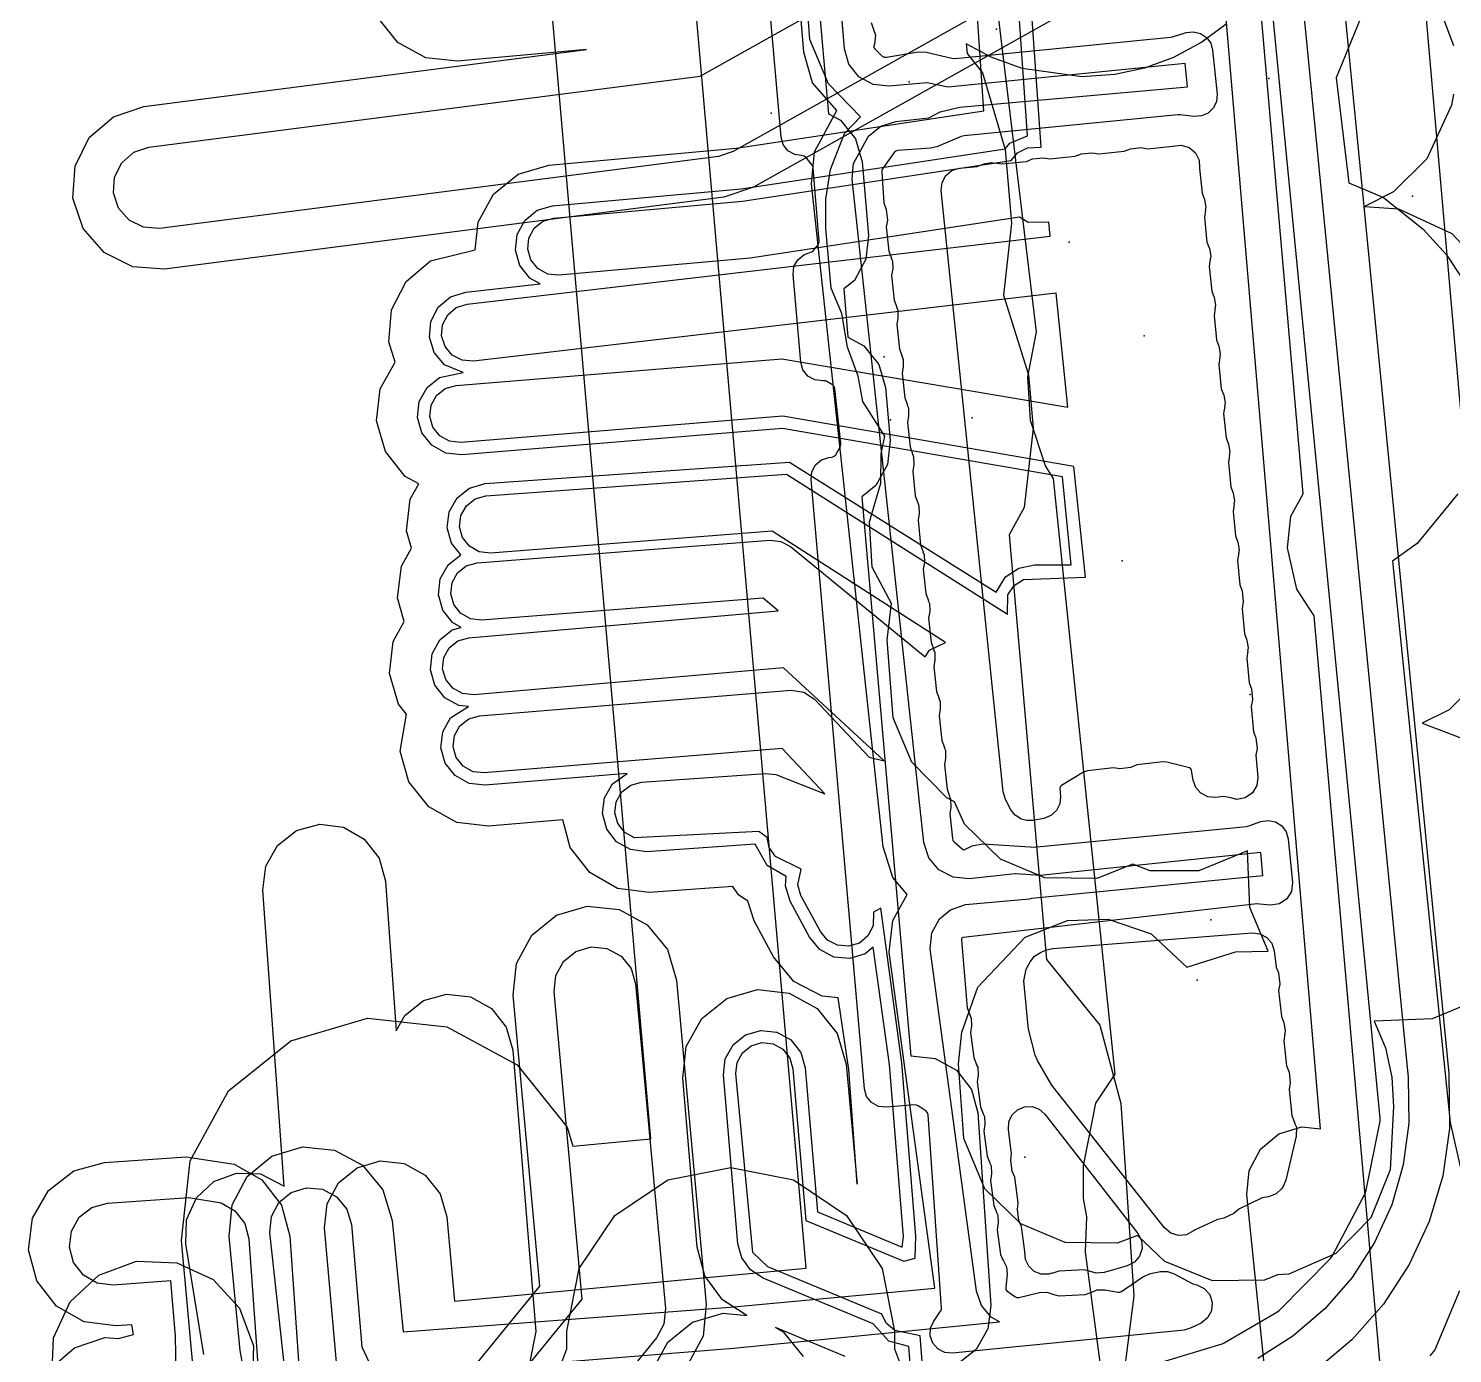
# Model space of a CAD drawing. Header units: metres. Extents: x 3158 to 3711, y 9867 to 11440.
# Drawn here: x 3215.49 to 3250.23, y 10026.79 to 10059.12 of the extents above; entities that cross this region are included whole.
import ezdxf

# ---------------------------------------------------------------- set-up
doc = ezdxf.new("R2010")
doc.units = ezdxf.units.M
for name, color, linetype in [('AI_GREENING_EXCLUSIONS', 1, 'Continuous'), ('AI_GREENING_LAWN', 82, 'Continuous'), ('AI_GREENING_REJECTED', 6, 'Continuous')]:
    doc.layers.add(name, color=color, linetype=linetype)

msp = doc.modelspace()

# ---------------------------------------------------------------- linework, layer by layer
at = {"layer": 'AI_GREENING_EXCLUSIONS'}
for points in [[(3244.461, 10117.074), (3244.683, 10114.754), (3244.513, 10113.728), (3244.163, 10113.037), (3243.832, 10112.633), (3242.497, 10111.613), (3250.146, 10033.618), (3250.161, 10032.281), (3249.994, 10031.122), (3249.664, 10030.011), (3249.179, 10028.963), (3248.548, 10027.995), (3247.779, 10027.124), (3246.882, 10026.366)], [(3243.475, 10116.911), (3243.684, 10114.788), (3243.557, 10114.02), (3243.313, 10113.564), (3242.956, 10113.182), (3241.445, 10112.09), (3249.151, 10033.52), (3249.169, 10032.405), (3249.031, 10031.389), (3248.749, 10030.414), (3248.332, 10029.494), (3247.786, 10028.643), (3247.12, 10027.876), (3246.34, 10027.207), (3245.48, 10026.663)], [(3248.618, 10024.84), (3246.854, 10044.789), (3246.433, 10045.439), (3246.206, 10046.445), (3246.29, 10047.221), (3246.591, 10047.77), (3244.61, 10070.398), (3244.192, 10071.05), (3243.969, 10072.058), (3244.057, 10072.833), (3244.36, 10073.381), (3242.689, 10093.314), (3242.271, 10093.966), (3242.048, 10094.974), (3242.136, 10095.749), (3242.439, 10096.297), (3241.072, 10112.222), (3241.096, 10113.002), (3241.305, 10113.467), (3240.44, 10113.545), (3239.756, 10113.92), (3239.268, 10114.529), (3239.05, 10115.278)], [(3256.468, 10112.802), (3248.652, 10112.472), (3247.027, 10112.47), (3246.748, 10111.789), (3246.332, 10111.196), (3245.943, 10110.83), (3245.85, 10110.262), (3245.851, 10109.51), (3245.422, 10108.593), (3246.425, 10096.627), (3246.813, 10096.141), (3247.028, 10095.391), (3246.949, 10094.337), (3246.671, 10093.703), (3248.346, 10073.711), (3248.734, 10073.225), (3248.949, 10072.475), (3248.87, 10071.421), (3248.592, 10070.787), (3250.575, 10048.119)], [(3223.03, 10026.296), (3222.711, 10029.857), (3222.774, 10030.439), (3223.054, 10030.953), (3223.51, 10031.32), (3224.071, 10031.485), (3224.653, 10031.422), (3225.167, 10031.142), (3225.534, 10030.686), (3225.699, 10030.125), (3225.884, 10028.064), (3234.46, 10028.867), (3229.462, 10085.993)], [(3219.544, 10025.984), (3219.225, 10029.545), (3219.433, 10031.485), (3220.368, 10033.197), (3221.887, 10034.421), (3223.759, 10034.971), (3225.699, 10034.763), (3227.411, 10033.828), (3228.635, 10032.309), (3228.77, 10031.849), (3230.67, 10032.027), (3225.976, 10085.688)], [(3255.073, 10076.692), (3246.527, 10076.34), (3245.693, 10075.818), (3245.49, 10066.546), (3245.895, 10065.263), (3246.936, 10064.567), (3247.804, 10063.27), (3248.108, 10061.739), (3248.108, 10060.933), (3247.977, 10060.274), (3247.977, 10059.349), (3247.395, 10057.918), (3247.705, 10055.356), (3248.553, 10054.995), (3249.52, 10054.227), (3250.084, 10053.601), (3250.482, 10052.998)], [(3224.325, 10026.245), (3232.694, 10026.921), (3239.177, 10027.561), (3238.974, 10027.673), (3238.738, 10027.958), (3238.621, 10028.309), (3237.488, 10036.666), (3237.531, 10037.054), (3237.719, 10037.396), (3237.981, 10037.617), (3238.35, 10037.744), (3239.912, 10037.88), (3239.968, 10037.903), (3239.968, 10037.903), (3245.606, 10038.45), (3245.554, 10039.01), (3240.174, 10038.45), (3239.583, 10038.49), (3239.564, 10038.496), (3238.439, 10038.373), (3238.05, 10038.408), (3237.704, 10038.588), (3237.453, 10038.887), (3237.336, 10039.26), (3235.588, 10055.442), (3235.622, 10055.831), (3235.981, 10056.492), (3236.281, 10056.741), (3236.654, 10056.856), (3237.453, 10056.939), (3237.73, 10057.088), (3238.211, 10057.199), (3243.766, 10057.703), (3243.71, 10058.266), (3237.927, 10057.693), (3237.419, 10057.794), (3236.483, 10057.713), (3236.094, 10057.756), (3235.751, 10057.945), (3235.507, 10058.251), (3235.4, 10058.627), (3233.995, 10075.673)], [(3220.83, 10025.871), (3220.655, 10026.862), (3220.382, 10029.642), (3220.458, 10030.419), (3220.826, 10031.107), (3221.429, 10031.602), (3222.176, 10031.829), (3222.953, 10031.752), (3223.641, 10031.384), (3224.136, 10030.781), (3224.362, 10030.034), (3224.63, 10027.312), (3232.612, 10027.918), (3237.602, 10028.385), (3236.492, 10036.579), (3236.577, 10037.355), (3236.924, 10037.992), (3236.576, 10038.407), (3236.342, 10039.153), (3234.594, 10055.335), (3234.663, 10056.112), (3235.208, 10057.125), (3234.619, 10057.793), (3234.403, 10058.545), (3232.999, 10075.59)], [(3237.443, 10024.713), (3237.245, 10027.221), (3236.626, 10027.352), (3236.419, 10027.53), (3236.31, 10027.749), (3233.527, 10028.906), (3233.166, 10029.249), (3232.746, 10033.617), (3232.776, 10033.888), (3232.908, 10034.127), (3233.122, 10034.298), (3233.384, 10034.374), (3233.655, 10034.343), (3233.895, 10034.212), (3234.065, 10033.998), (3234.141, 10033.736), (3234.458, 10030.035), (3236.847, 10029.041), (3237.121, 10029.114), (3237.138, 10029.65), (3236.797, 10033.881), (3236.281, 10037.654), (3236.104, 10037.558), (3236.099, 10037.22), (3235.971, 10036.979), (3235.761, 10036.804), (3235.5, 10036.724), (3235.228, 10036.749), (3234.986, 10036.877), (3234.812, 10037.087), (3234.336, 10037.967), (3234.256, 10038.228), (3234.34, 10038.611), (3233.718, 10038.913), (3233.562, 10039.137), (3233.51, 10039.376), (3233.31, 10039.527), (3230.273, 10039.368), (3230.036, 10039.504), (3229.869, 10039.72), (3229.797, 10039.983), (3229.831, 10040.254), (3229.967, 10040.491), (3230.183, 10040.658), (3230.446, 10040.73), (3233.473, 10040.942), (3233.721, 10040.915), (3234.916, 10040.448), (3233.876, 10041.551), (3226.606, 10040.955), (3226.335, 10040.986), (3226.096, 10041.119), (3225.926, 10041.333), (3225.851, 10041.596), (3225.882, 10041.867), (3226.015, 10042.106), (3226.229, 10042.275), (3226.492, 10042.35), (3234.097, 10042.974), (3234.405, 10042.929), (3234.664, 10042.756), (3235.999, 10041.34), (3236.363, 10041.249), (3233.913, 10043.522), (3226.352, 10042.861), (3226.081, 10042.891), (3225.841, 10043.022), (3225.67, 10043.235), (3225.594, 10043.497), (3225.624, 10043.769), (3225.755, 10044.008), (3225.968, 10044.179), (3226.23, 10044.256), (3233.78, 10044.915), (3233.411, 10045.217), (3226.542, 10044.685), (3226.271, 10044.717), (3226.033, 10044.851), (3225.864, 10045.066), (3225.79, 10045.329), (3225.823, 10045.6), (3225.956, 10045.838), (3226.171, 10046.007), (3226.434, 10046.081), (3233.583, 10046.634), (3233.847, 10046.604), (3234.081, 10046.478), (3237.367, 10043.789), (3237.476, 10043.952), (3237.863, 10044.136), (3233.632, 10046.853), (3226.759, 10046.32), (3226.488, 10046.352), (3226.25, 10046.486), (3226.081, 10046.701), (3226.007, 10046.964), (3226.04, 10047.235), (3226.174, 10047.473), (3226.388, 10047.642), (3226.651, 10047.716), (3233.983, 10048.247), (3239.372, 10044.83), (3239.385, 10045.3), (3239.537, 10045.527), (3239.764, 10045.678), (3241.276, 10045.732), (3240.992, 10048.436), (3233.897, 10049.662), (3226.034, 10049.017), (3225.763, 10049.048), (3225.524, 10049.181), (3225.354, 10049.395), (3225.279, 10049.657), (3225.311, 10049.929), (3225.443, 10050.168), (3225.657, 10050.337), (3225.92, 10050.412), (3233.871, 10051.064), (3240.844, 10049.883), (3240.559, 10052.66), (3226.343, 10051.002), (3226.071, 10051.025), (3225.829, 10051.151), (3225.653, 10051.36), (3225.57, 10051.62), (3225.594, 10051.892), (3225.719, 10052.135), (3225.928, 10052.311), (3226.189, 10052.393), (3240.417, 10054.053), (3240.381, 10054.397), (3239.878, 10054.389), (3239.671, 10054.519), (3233.101, 10053.522), (3228.428, 10053.102), (3228.157, 10053.131), (3227.917, 10053.262), (3227.746, 10053.475), (3227.669, 10053.737), (3227.698, 10054.009), (3227.829, 10054.248), (3228.041, 10054.42), (3228.303, 10054.497), (3232.913, 10054.909), (3239.461, 10055.903), (3239.62, 10056.088), (3239.864, 10056.212), (3240.194, 10056.226), (3239.308, 10068.842)], [(3237.147, 10024.665), (3236.965, 10026.954), (3236.478, 10027.091), (3236.1, 10027.511), (3233.412, 10028.629), (3233.109, 10028.826), (3232.895, 10029.118), (3232.8, 10029.467), (3232.447, 10033.591), (3232.491, 10033.979), (3232.679, 10034.321), (3232.984, 10034.564), (3233.358, 10034.673), (3233.746, 10034.629), (3234.088, 10034.441), (3234.332, 10034.136), (3234.44, 10033.761), (3234.741, 10030.243), (3236.805, 10029.384), (3236.839, 10029.632), (3236.499, 10033.844), (3236.097, 10036.701), (3235.903, 10036.54), (3235.53, 10036.425), (3235.142, 10036.462), (3234.797, 10036.644), (3234.548, 10036.945), (3234.073, 10037.824), (3233.958, 10038.197), (3233.979, 10038.431), (3233.51, 10038.697), (3233.219, 10039.22), (3230.565, 10039.034), (3230.178, 10039.084), (3229.839, 10039.277), (3229.6, 10039.586), (3229.497, 10039.962), (3229.547, 10040.349), (3229.74, 10040.688), (3230.097, 10040.94), (3226.63, 10040.656), (3226.243, 10040.701), (3225.902, 10040.89), (3225.659, 10041.196), (3225.552, 10041.571), (3225.597, 10041.959), (3225.786, 10042.3), (3226.221, 10042.579), (3225.99, 10042.605), (3225.648, 10042.792), (3225.404, 10043.097), (3225.295, 10043.471), (3225.337, 10043.859), (3225.525, 10044.201), (3225.829, 10044.445), (3226.043, 10044.508), (3225.838, 10044.623), (3225.597, 10044.93), (3225.491, 10045.305), (3225.537, 10045.693), (3225.728, 10046.033), (3226.041, 10046.276), (3225.814, 10046.565), (3225.708, 10046.941), (3225.755, 10047.328), (3225.946, 10047.668), (3226.252, 10047.909), (3226.628, 10048.015), (3234.056, 10048.538), (3239.098, 10045.363), (3239.325, 10045.739), (3239.649, 10045.956), (3240.032, 10046.032), (3240.929, 10046.032), (3240.717, 10048.179), (3233.884, 10049.36), (3226.059, 10048.718), (3225.671, 10048.763), (3225.33, 10048.952), (3225.087, 10049.258), (3224.98, 10049.633), (3225.025, 10050.021), (3225.214, 10050.362), (3225.52, 10050.604), (3226.097, 10050.728), (3225.641, 10050.917), (3225.39, 10051.215), (3225.272, 10051.587), (3225.306, 10051.976), (3225.485, 10052.322), (3225.784, 10052.574), (3226.156, 10052.692), (3227.977, 10052.894), (3227.725, 10053.032), (3227.48, 10053.336), (3227.37, 10053.71), (3227.412, 10054.098), (3227.599, 10054.441), (3227.902, 10054.686), (3228.277, 10054.795), (3232.877, 10055.207), (3239.315, 10056.184), (3239.435, 10056.324), (3239.863, 10056.507), (3239.022, 10068.627)], [(3230.713, 10026.377), (3231.086, 10027.063), (3231.693, 10027.553), (3232.441, 10027.774), (3233.018, 10027.713), (3232.421, 10028.1), (3231.995, 10028.684), (3231.804, 10029.382), (3231.451, 10033.506), (3231.537, 10034.281), (3231.914, 10034.965), (3232.524, 10035.452), (3233.273, 10035.669), (3234.049, 10035.583), (3234.732, 10035.206), (3235.22, 10034.596), (3235.436, 10033.847), (3235.71, 10030.923), (3235.507, 10033.722), (3235.241, 10035.467), (3234.856, 10035.504), (3234.166, 10035.868), (3233.668, 10036.469), (3233.193, 10037.349), (3233.044, 10037.83), (3232.815, 10037.977), (3232.675, 10038.18), (3230.635, 10038.037), (3229.861, 10038.135), (3229.183, 10038.522), (3228.705, 10039.139), (3228.523, 10039.808), (3226.712, 10039.659), (3225.937, 10039.749), (3225.255, 10040.128), (3224.77, 10040.739), (3224.555, 10041.489), (3224.714, 10042.389), (3224.517, 10042.635), (3224.299, 10043.384), (3224.384, 10044.16), (3224.655, 10044.654), (3224.494, 10045.228), (3224.587, 10046.003), (3224.831, 10046.438), (3224.711, 10046.863), (3224.804, 10047.638), (3225.011, 10048.007), (3224.683, 10048.19), (3224.198, 10048.801), (3223.984, 10049.551), (3224.073, 10050.326), (3224.436, 10050.98), (3224.278, 10051.477), (3224.345, 10052.254), (3224.704, 10052.947), (3225.301, 10053.45), (3226.385, 10053.723), (3226.457, 10054.397), (3226.831, 10055.082), (3227.439, 10055.572), (3228.188, 10055.791), (3232.757, 10056.201), (3238.796, 10057.117), (3238.064, 10067.961)], [(3245.853, 10024.475), (3245.217, 10030.671), (3245.272, 10031.253), (3245.546, 10031.771), (3245.997, 10032.144), (3246.556, 10032.316), (3247.013, 10032.273), (3244.258, 10064.739)], [(3242.218, 10061.474), (3232.686, 10056.119), (3232.324, 10055.999), (3218.684, 10054.244), (3218.294, 10054.271), (3217.945, 10054.445), (3217.689, 10054.739), (3217.564, 10055.109), (3217.591, 10055.498), (3217.765, 10055.847), (3218.059, 10056.104), (3218.428, 10056.228), (3231.876, 10057.958), (3237.515, 10061.126)], [(3250.82, 10035.405), (3249.737, 10034.951), (3248.32, 10034.897), (3248.594, 10034.248), (3248.749, 10033.528), (3248.789, 10032.812), (3248.711, 10031.267), (3248.241, 10030.102), (3247.386, 10029.225), (3246.236, 10028.726), (3245.965, 10028.71), (3245.646, 10028.576), (3244.377, 10028.56), (3243.211, 10029.03), (3242.549, 10029.67), (3242.053, 10029.48), (3240.784, 10029.497), (3239.7, 10029.95), (3238.823, 10030.805), (3238.309, 10032.037), (3238.18, 10033.856), (3238.261, 10034.631), (3238.649, 10035.729), (3239.81, 10036.95), (3240.839, 10037.358), (3241.834, 10037.384), (3242.884, 10037.032), (3243.75, 10036.212), (3244.941, 10036.588), (3245.733, 10036.609), (3245.29, 10037.669), (3245.235, 10039.056), (3244.043, 10038.569), (3242.856, 10038.569), (3242.432, 10038.729), (3241.553, 10038.379), (3240.284, 10038.396), (3239.201, 10038.849), (3238.324, 10039.704), (3238.079, 10040.249), (3237.894, 10040.344), (3237.039, 10041.221), (3236.586, 10042.304), (3236.441, 10044.204), (3236.546, 10045.09), (3236.071, 10045.975), (3236.006, 10047.08), (3236.289, 10048.024), (3236.297, 10048.743), (3236.384, 10049.174), (3236.384, 10049.174), (3235.845, 10050.019), (3235.728, 10050.637), (3235.475, 10051.345), (3235.336, 10052.164), (3235.076, 10052.784), (3234.943, 10054.238), (3234.944, 10054.956), (3235.061, 10055.682), (3235.4, 10056.558), (3235.79, 10056.969), (3235.01, 10057.771), (3234.556, 10058.854), (3234.411, 10060.755)], [(3242.514, 10060.493), (3233.176, 10055.247), (3232.452, 10055.007), (3218.811, 10053.253), (3218.033, 10053.306), (3217.334, 10053.653), (3216.821, 10054.241), (3216.572, 10054.981), (3216.626, 10055.76), (3216.973, 10056.459), (3217.561, 10056.971), (3218.301, 10057.22), (3229.107, 10058.61), (3225.96, 10058.328), (3225.184, 10058.411), (3225.184, 10058.411), (3224.499, 10058.785), (3224.01, 10059.392)], [(3241.699, 10026.078), (3241.278, 10029.271), (3241.315, 10030.124), (3241.227, 10030.566), (3241.227, 10031.368), (3241.531, 10032.898), (3242.004, 10033.606), (3240.499, 10048.142), (3240.302, 10048.449), (3239.937, 10049.555), (3239.869, 10050.621), (3240.087, 10051.722), (3239.031, 10060.437)], [(3234.741, 10060.077), (3235.006, 10057.043), (3235.298, 10056.883), (3235.665, 10056.427), (3235.828, 10055.865), (3235.985, 10054.071), (3235.921, 10053.49), (3235.64, 10052.977), (3235.38, 10052.768), (3235.483, 10051.591), (3235.868, 10051.38), (3236.235, 10050.924), (3236.398, 10050.362), (3236.512, 10049.067), (3236.448, 10048.485), (3236.166, 10047.972), (3235.824, 10047.697), (3237.018, 10034.052), (3237.613, 10033.987), (3238.131, 10033.698), (3238.496, 10033.231), (3238.651, 10032.659), (3238.965, 10027.961), (3238.892, 10027.388), (3238.608, 10026.885), (3238.155, 10026.527)], [(3249.753, 10060.062), (3250.261, 10058.707)], [(3244.713, 10059.232), (3244.117, 10058.791), (3243.427, 10058.418), (3242.718, 10058.158), (3241.993, 10058.001), (3241.185, 10057.944), (3239.736, 10058.149), (3238.979, 10058.427), (3238.37, 10058.752), (3238.391, 10058.514), (3238.769, 10058.043), (3239.315, 10056.17), (3239.472, 10054.376), (3239.279, 10052.615), (3239.885, 10050.667), (3239.998, 10049.372), (3239.786, 10047.432), (3239.419, 10046.764), (3240.325, 10036.401), (3241.625, 10034.799), (3242.143, 10032.892), (3242.458, 10028.194), (3242.214, 10026.284)], [(3250.261, 10057.52), (3250.206, 10057.249), (3249.604, 10055.944), (3248.793, 10055.134), (3248.085, 10054.78), (3248.912, 10054.726), (3250.217, 10054.123), (3251.177, 10053.091)], [(3250.365, 10047.763), (3249.368, 10046.555), (3248.768, 10046.124), (3250.174, 10032.427), (3250.553, 10030.785)], [(3250.959, 10043.308), (3250.149, 10042.498), (3249.491, 10042.166), (3250.82, 10041.663)], [(3219.768, 10026.766), (3219.325, 10029.465), (3219.345, 10030.05), (3219.587, 10030.583), (3220.015, 10030.982), (3220.563, 10031.188), (3221.148, 10031.168), (3221.731, 10030.872), (3221.206, 10038.098), (3221.279, 10038.679), (3221.568, 10039.188), (3222.029, 10039.547), (3222.594, 10039.703), (3223.175, 10039.63), (3223.683, 10039.341), (3224.043, 10038.879), (3224.198, 10038.315), (3224.463, 10034.665), (3224.669, 10035.035), (3225.128, 10035.398), (3225.691, 10035.559), (3226.272, 10035.492), (3226.783, 10035.207), (3227.147, 10034.748), (3227.308, 10034.186), (3227.868, 10027.32), (3227.702, 10026.504)], [(3222.998, 10022.337), (3227.968, 10028.429), (3227.316, 10035.531), (3227.397, 10036.307), (3227.77, 10036.993), (3228.376, 10037.484), (3229.124, 10037.705), (3229.9, 10037.624), (3230.586, 10037.252), (3231.077, 10036.645), (3231.299, 10035.897), (3232.026, 10027.981), (3231.948, 10027.214), (3231.584, 10026.533)], [(3223.567, 10021.453), (3229.002, 10028.113), (3228.312, 10035.622), (3228.352, 10036.01), (3228.539, 10036.353), (3228.842, 10036.599), (3229.216, 10036.71), (3229.604, 10036.669), (3229.947, 10036.483), (3230.192, 10036.179), (3230.303, 10035.805), (3231.031, 10027.889), (3230.991, 10027.506), (3230.81, 10027.166), (3225.116, 10020.189)], [(3216.023, 10026.418), (3216.613, 10026.929), (3217.353, 10027.176), (3217.684, 10027.152), (3218.051, 10027.253), (3218.008, 10027.487), (3217.624, 10027.46), (3216.85, 10027.559), (3216.173, 10027.946), (3215.695, 10028.563), (3215.489, 10029.316), (3215.588, 10030.09), (3215.975, 10030.767), (3216.592, 10031.245), (3217.345, 10031.451), (3219.335, 10031.59), (3220.505, 10031.409), (3221.183, 10031.022), (3221.661, 10030.405), (3221.866, 10029.653), (3222.154, 10025.547)], [(3228.501, 10026.574), (3228.622, 10026.903), (3228.622, 10027.329), (3228.926, 10028.86), (3229.794, 10030.157), (3231.091, 10031.025), (3232.622, 10031.329), (3234.153, 10031.025), (3235.45, 10030.157), (3236.318, 10028.86), (3236.622, 10027.329), (3236.622, 10026.903), (3236.743, 10026.574)], [(3219.092, 10026.334), (3219.08, 10027.207), (3218.964, 10028.557), (3217.554, 10028.458), (3217.167, 10028.507), (3216.829, 10028.701), (3216.59, 10029.009), (3216.487, 10029.386), (3216.536, 10029.773), (3216.73, 10030.111), (3217.038, 10030.35), (3217.414, 10030.453), (3219.405, 10030.593), (3220.188, 10030.461), (3220.527, 10030.267), (3220.766, 10029.959), (3220.869, 10029.583), (3221.157, 10025.477)], [(3221.748, 10026.319), (3221.377, 10029.74), (3221.415, 10030.129), (3221.599, 10030.473), (3221.901, 10030.72), (3222.274, 10030.833), (3222.662, 10030.795), (3223.006, 10030.611), (3223.254, 10030.309), (3223.367, 10029.936), (3223.62, 10026.949), (3223.863, 10026.432)], [(3250.406, 10028.318), (3249.802, 10026.873), (3249.682, 10026.732)], [(3235.415, 10026.713), (3233.717, 10027.419), (3233.903, 10027.318), (3234.393, 10026.711)]]:
    msp.add_lwpolyline(points, dxfattribs=at)
msp.add_lwpolyline([(3219.112, 10029), (3219.994, 10028.591), (3220.641, 10027.892), (3220.982, 10026.975), (3220.943, 10025.989), (3220.534, 10025.107), (3219.835, 10024.46), (3218.918, 10024.119), (3217.932, 10024.158), (3217.05, 10024.567), (3216.403, 10025.266), (3216.062, 10026.183), (3216.101, 10027.169), (3216.51, 10028.051), (3217.209, 10028.698), (3218.126, 10029.039), (3219.112, 10029)], close=True, dxfattribs=at)
at = {"layer": 'AI_GREENING_LAWN'}
for points in [[(3242.885, 10026.504), (3244.609, 10027.026), (3244.661, 10027.049), (3245.95, 10027.792), (3246.004, 10027.833), (3247.253, 10029.106), (3247.295, 10029.164), (3248.107, 10030.706), (3248.13, 10030.773), (3248.467, 10032.456), (3248.47, 10032.529), (3240.737, 10112.137), (3240.751, 10112.31), (3240.822, 10112.468), (3240.944, 10112.592), (3242.428, 10113.655), (3242.475, 10113.699), (3242.826, 10114.126), (3242.879, 10114.24), (3242.978, 10114.807), (3242.98, 10114.876)], [(3236.049, 10059.269), (3236.108, 10059.096), (3236.105, 10059.095), (3236.153, 10058.962), (3236.13, 10058.739), (3236.117, 10058.701), (3236.111, 10058.658), (3236.136, 10058.623), (3236.321, 10058.45), (3236.367, 10058.424), (3236.42, 10058.421), (3237.198, 10058.551), (3237.395, 10058.545), (3238.016, 10058.399), (3238.097, 10058.393), (3243.349, 10058.91), (3243.398, 10058.919), (3243.737, 10059.023), (3243.912, 10059.045), (3244.083, 10059.004), (3244.23, 10058.906), (3244.334, 10058.764), (3244.381, 10058.594), (3244.487, 10057.522), (3244.473, 10057.345), (3244.398, 10057.185), (3244.271, 10057.06), (3244.11, 10056.988), (3243.933, 10056.976), (3243.586, 10057.015), (3243.534, 10057.016), (3238.316, 10056.506), (3238.245, 10056.487), (3237.651, 10056.239), (3237.495, 10056.202), (3236.696, 10056.142), (3236.647, 10056.127), (3236.609, 10056.093), (3236.329, 10055.697), (3236.311, 10055.66), (3236.307, 10055.619), (3236.359, 10054.865), (3236.419, 10054.702), (3236.445, 10054.445), (3236.418, 10054.285), (3236.481, 10053.689), (3236.545, 10053.517), (3236.539, 10053.515), (3236.569, 10053.445), (3236.574, 10053.255), (3236.547, 10053.092), (3236.61, 10052.495), (3236.674, 10052.323), (3236.668, 10052.321), (3236.698, 10052.251), (3236.703, 10052.061), (3236.676, 10051.898), (3236.739, 10051.301), (3236.803, 10051.13), (3236.797, 10051.127), (3236.827, 10051.057), (3236.832, 10050.867), (3236.805, 10050.704), (3236.868, 10050.107), (3236.932, 10049.936), (3236.926, 10049.934), (3236.956, 10049.863), (3236.961, 10049.673), (3236.934, 10049.51), (3236.997, 10048.914), (3237.061, 10048.742), (3237.055, 10048.74), (3237.085, 10048.669), (3237.09, 10048.479), (3237.063, 10048.316), (3237.126, 10047.72), (3237.19, 10047.548), (3237.184, 10047.546), (3237.214, 10047.476), (3237.219, 10047.286), (3237.192, 10047.123), (3237.255, 10046.526), (3237.319, 10046.354), (3237.313, 10046.352), (3237.343, 10046.282), (3237.348, 10046.092), (3237.321, 10045.929), (3237.384, 10045.332), (3237.448, 10045.161), (3237.442, 10045.158), (3237.472, 10045.088), (3237.477, 10044.898), (3237.45, 10044.735), (3237.513, 10044.138), (3237.577, 10043.967), (3237.571, 10043.965), (3237.601, 10043.894), (3237.606, 10043.704), (3237.579, 10043.541), (3237.642, 10042.945), (3237.706, 10042.773), (3237.7, 10042.771), (3237.73, 10042.7), (3237.735, 10042.51), (3237.708, 10042.347), (3237.772, 10041.751), (3237.835, 10041.579), (3237.829, 10041.577), (3237.859, 10041.507), (3237.864, 10041.317), (3237.837, 10041.154), (3237.901, 10040.557), (3237.964, 10040.385), (3237.958, 10040.383), (3237.988, 10040.313), (3237.993, 10040.123), (3237.966, 10039.96), (3238.032, 10039.352), (3238.045, 10039.31), (3238.072, 10039.275), (3238.267, 10039.102), (3238.306, 10039.079), (3238.349, 10039.091), (3238.51, 10039.173), (3238.766, 10039.225), (3240.057, 10039.147), (3240.096, 10039.148), (3245.203, 10039.647), (3245.264, 10039.661), (3245.558, 10039.768), (3245.737, 10039.798), (3245.915, 10039.762), (3246.069, 10039.665), (3246.178, 10039.52), (3246.227, 10039.345), (3246.329, 10038.278), (3246.302, 10038.063), (3246.188, 10037.88), (3246.008, 10037.763), (3245.794, 10037.732), (3245.443, 10037.757), (3245.397, 10037.756), (3238.294, 10036.94), (3238.254, 10036.927), (3238.25, 10036.886), (3238.393, 10035.223), (3238.462, 10035.036), (3238.457, 10035.034), (3238.485, 10034.975), (3238.495, 10034.785), (3238.472, 10034.622), (3238.554, 10034.013), (3238.621, 10033.844), (3238.615, 10033.841), (3238.648, 10033.772), (3238.658, 10033.582), (3238.636, 10033.418), (3238.717, 10032.81), (3238.785, 10032.64), (3238.779, 10032.638), (3238.811, 10032.568), (3238.821, 10032.378), (3238.799, 10032.215), (3238.88, 10031.606), (3238.948, 10031.437), (3238.942, 10031.434), (3238.974, 10031.365), (3238.985, 10031.175), (3238.962, 10031.011), (3239.043, 10030.403), (3239.111, 10030.233), (3239.105, 10030.231), (3239.138, 10030.161), (3239.148, 10029.972), (3239.125, 10029.808), (3239.207, 10029.2), (3239.251, 10029.088), (3239.271, 10029.061), (3239.348, 10028.899), (3239.364, 10028.72), (3239.332, 10028.388), (3239.335, 10028.348), (3239.363, 10028.319), (3239.554, 10028.176), (3239.6, 10028.155), (3239.651, 10028.156), (3240.16, 10028.273), (3240.338, 10028.282), (3240.507, 10028.227), (3240.509, 10028.226), (3240.637, 10028.198), (3241.273, 10028.231), (3241.435, 10028.285), (3241.563, 10028.339), (3241.756, 10028.341), (3242.065, 10028.283), (3242.111, 10028.284), (3242.154, 10028.302), (3242.678, 10028.661), (3242.866, 10028.739), (3243.11, 10028.786), (3243.282, 10028.789), (3243.445, 10028.734), (3243.899, 10028.485), (3243.993, 10028.462), (3244.175, 10028.375), (3244.308, 10028.224), (3244.371, 10028.033), (3244.352, 10027.832), (3244.256, 10027.655), (3244.098, 10027.53), (3243.859, 10027.41), (3243.685, 10027.359), (3238.036, 10026.795), (3237.847, 10026.812), (3237.679, 10026.898), (3237.554, 10027.04), (3237.492, 10027.219), (3237.5, 10027.408), (3237.577, 10027.58), (3237.744, 10027.817), (3237.762, 10027.854), (3237.766, 10027.894), (3237.439, 10032.61), (3237.424, 10032.659), (3237.389, 10032.698), (3237.194, 10032.834), (3237.156, 10032.851), (3237.115, 10032.855), (3236.424, 10032.795), (3236.231, 10032.817), (3236.06, 10032.91), (3235.938, 10033.063), (3235.883, 10033.25), (3234.583, 10048.113), (3234.603, 10048.303), (3234.692, 10048.471), (3234.838, 10048.594), (3235.019, 10048.653), (3235.097, 10048.662), (3235.148, 10048.682), (3235.184, 10048.722), (3235.298, 10048.928), (3235.31, 10048.963), (3235.312, 10049), (3235.162, 10050.338), (3235.144, 10050.388), (3235.107, 10050.425), (3234.97, 10050.509), (3234.935, 10050.523), (3234.897, 10050.526), (3234.869, 10050.524), (3234.676, 10050.547), (3234.507, 10050.641), (3234.386, 10050.793), (3234.332, 10050.979), (3234.145, 10053.12), (3234.165, 10053.311), (3234.256, 10053.48), (3234.404, 10053.603), (3234.512, 10053.637), (3234.51, 10053.643), (3234.598, 10053.671), (3234.633, 10053.699), (3234.753, 10053.842), (3234.775, 10053.882), (3234.781, 10053.928), (3234.636, 10055.723), (3234.628, 10055.758), (3234.61, 10055.789), (3234.461, 10055.974), (3234.418, 10056.007), (3234.338, 10056.023), (3234.184, 10056.046), (3234.02, 10056.141), (3233.904, 10056.291), (3233.852, 10056.474), (3233.495, 10060.544)]]:
    msp.add_lwpolyline(points, dxfattribs=at)
for points in [[(3241.179, 10056.063), (3241.445, 10056.091), (3241.604, 10056.064), (3242.224, 10056.128), (3242.373, 10056.187), (3242.64, 10056.215), (3242.798, 10056.188), (3243.402, 10056.249), (3243.41, 10056.252), (3243.611, 10056.276), (3243.805, 10056.218), (3243.961, 10056.087), (3244.051, 10055.906), (3244.063, 10055.704), (3244.063, 10055.703), (3244.122, 10055.106), (3244.182, 10054.952), (3244.216, 10054.765), (3244.2, 10054.69), (3244.207, 10054.689), (3244.18, 10054.508), (3244.24, 10053.911), (3244.3, 10053.757), (3244.333, 10053.57), (3244.318, 10053.495), (3244.324, 10053.494), (3244.297, 10053.313), (3244.357, 10052.716), (3244.417, 10052.562), (3244.451, 10052.375), (3244.435, 10052.3), (3244.442, 10052.299), (3244.415, 10052.118), (3244.475, 10051.521), (3244.534, 10051.367), (3244.568, 10051.18), (3244.552, 10051.105), (3244.559, 10051.104), (3244.532, 10050.923), (3244.592, 10050.326), (3244.652, 10050.172), (3244.685, 10049.985), (3244.67, 10049.91), (3244.676, 10049.909), (3244.649, 10049.728), (3244.709, 10049.131), (3244.769, 10048.977), (3244.803, 10048.79), (3244.787, 10048.714), (3244.794, 10048.713), (3244.767, 10048.534), (3244.825, 10047.937), (3244.884, 10047.784), (3244.917, 10047.596), (3244.901, 10047.521), (3244.907, 10047.52), (3244.879, 10047.339), (3244.936, 10046.742), (3244.995, 10046.588), (3245.028, 10046.4), (3245.012, 10046.325), (3245.018, 10046.324), (3244.991, 10046.144), (3245.047, 10045.546), (3245.104, 10045.397), (3245.129, 10045.13), (3245.101, 10044.972), (3245.159, 10044.351), (3245.218, 10044.196), (3245.25, 10044.009), (3245.234, 10043.934), (3245.241, 10043.933), (3245.213, 10043.753), (3245.27, 10043.155), (3245.327, 10043.006), (3245.352, 10042.739), (3245.323, 10042.58), (3245.381, 10041.96), (3245.438, 10041.81), (3245.463, 10041.543), (3245.434, 10041.385), (3245.483, 10040.855), (3245.458, 10040.647), (3245.349, 10040.468), (3245.177, 10040.349), (3244.971, 10040.31), (3244.826, 10040.345), (3244.651, 10040.377), (3244.445, 10040.358), (3244.26, 10040.376), (3244.093, 10040.461), (3243.97, 10040.601), (3243.906, 10040.777), (3243.867, 10041.017), (3243.852, 10041.057), (3243.813, 10041.076), (3243.265, 10041.221), (3243.172, 10041.228), (3242.532, 10041.151), (3242.384, 10041.09), (3242.118, 10041.058), (3241.959, 10041.083), (3241.326, 10041.007), (3241.227, 10040.973), (3240.69, 10040.645), (3240.658, 10040.617), (3240.654, 10040.575), (3240.671, 10040.384), (3240.654, 10040.201), (3240.572, 10040.037), (3240.436, 10039.913), (3240.264, 10039.847), (3239.995, 10039.798), (3239.848, 10039.793), (3239.707, 10039.831), (3239.702, 10039.833), (3239.561, 10039.925), (3239.458, 10040.058), (3239.325, 10040.311), (3239.27, 10040.493), (3237.761, 10055.169), (3237.78, 10055.364), (3237.872, 10055.538), (3238.024, 10055.662), (3238.213, 10055.718), (3238.639, 10055.757), (3238.798, 10055.819), (3238.983, 10055.852), (3239.057, 10055.837), (3239.058, 10055.843), (3239.239, 10055.817), (3239.835, 10055.881), (3239.984, 10055.939), (3240.251, 10055.967), (3240.41, 10055.94), (3241.03, 10056.004), (3241.179, 10056.063)], [(3246.119, 10034.415), (3246.185, 10033.805), (3246.244, 10033.656), (3246.273, 10033.389), (3246.246, 10033.231), (3246.313, 10032.597), (3246.386, 10032.412), (3246.38, 10032.409), (3246.424, 10032.313), (3246.421, 10032.095), (3246.167, 10031.02), (3246.091, 10030.849), (3246.068, 10030.817), (3245.927, 10030.682), (3245.745, 10030.61), (3245.591, 10030.583), (3245.016, 10030.309), (3244.895, 10030.204), (3244.653, 10030.088), (3244.495, 10030.061), (3243.941, 10029.797), (3243.917, 10029.777), (3243.743, 10029.684), (3243.546, 10029.666), (3243.357, 10029.725), (3243.206, 10029.853), (3240.478, 10033.306), (3240.439, 10033.363), (3240.105, 10033.934), (3240.052, 10034.065), (3239.891, 10034.703), (3239.879, 10034.778), (3239.774, 10035.882), (3239.83, 10036.163), (3239.926, 10036.345), (3240.033, 10036.482), (3240.18, 10036.574), (3240.33, 10036.635), (3240.479, 10036.67), (3245.345, 10037.053), (3245.533, 10037.032), (3245.7, 10036.942), (3245.822, 10036.797), (3245.88, 10036.616), (3245.929, 10036.218), (3245.987, 10036.074), (3246.017, 10035.804), (3245.991, 10035.646), (3246.058, 10035.013), (3246.119, 10034.858), (3246.154, 10034.672), (3246.139, 10034.597), (3246.145, 10034.596), (3246.119, 10034.415)], [(3241.4, 10028.792), (3241.242, 10028.827), (3240.629, 10028.796), (3240.455, 10028.743), (3240.453, 10028.748), (3240.383, 10028.721), (3240.199, 10028.724), (3240.028, 10028.792), (3239.893, 10028.919), (3239.813, 10029.085), (3239.8, 10029.269), (3239.801, 10029.28), (3239.717, 10029.888), (3239.654, 10030.035), (3239.618, 10030.301), (3239.639, 10030.46), (3239.554, 10031.091), (3239.49, 10031.239), (3239.455, 10031.505), (3239.476, 10031.663), (3239.398, 10032.253), (3239.408, 10032.438), (3239.484, 10032.607), (3239.618, 10032.737), (3239.789, 10032.808), (3239.974, 10032.813), (3240.148, 10032.749), (3240.288, 10032.627), (3242.556, 10029.714), (3242.643, 10029.541), (3242.657, 10029.347), (3242.597, 10029.163), (3242.471, 10029.015), (3242.298, 10028.926), (3241.732, 10028.765), (3241.542, 10028.748), (3241.4, 10028.792)]]:
    msp.add_lwpolyline(points, close=True, dxfattribs=at)
at = {"layer": 'AI_GREENING_REJECTED'}
for p in [(3239.11, 10059.11), (3236.98, 10057.82), (3245.75, 10057.9), (3233.61, 10057.06), (3249.26, 10055.03), (3240.88, 10053.91), (3242.71, 10051.62), (3236.37, 10051.11), (3238.51, 10049.62), (3236.52, 10049.57), (3242.17, 10046.13), (3236.27, 10045.16), (3245.3, 10042.87), (3244.34, 10037.37), (3244, 10035.9), (3239.8, 10031.58)]:
    msp.add_point(p, dxfattribs=at)

doc.saveas('drawing.dxf')
